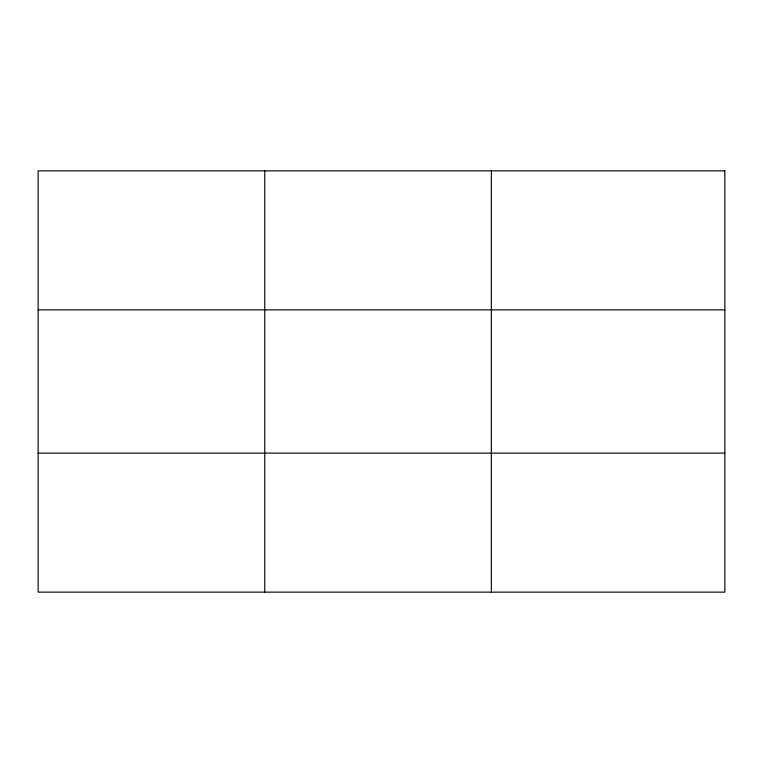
<?xml version="1.0" encoding="UTF-8"?>
<svg xmlns="http://www.w3.org/2000/svg" width="763" height="763" viewBox="0 0 763 763"><rect width="100%" height="100%" fill="white"/><g stroke="black" fill="none" stroke-linecap="round" stroke-linejoin="round"><path stroke-width="1.14" d="M264.761 592.136L264.761 170.864M491.372 592.136L491.372 170.864M38.15 309.883L724.85 309.883M38.15 453.117L724.85 453.117M724.85 170.864L724.85 592.136L38.15 592.136L38.15 170.864L724.85 170.864"/></g></svg>
